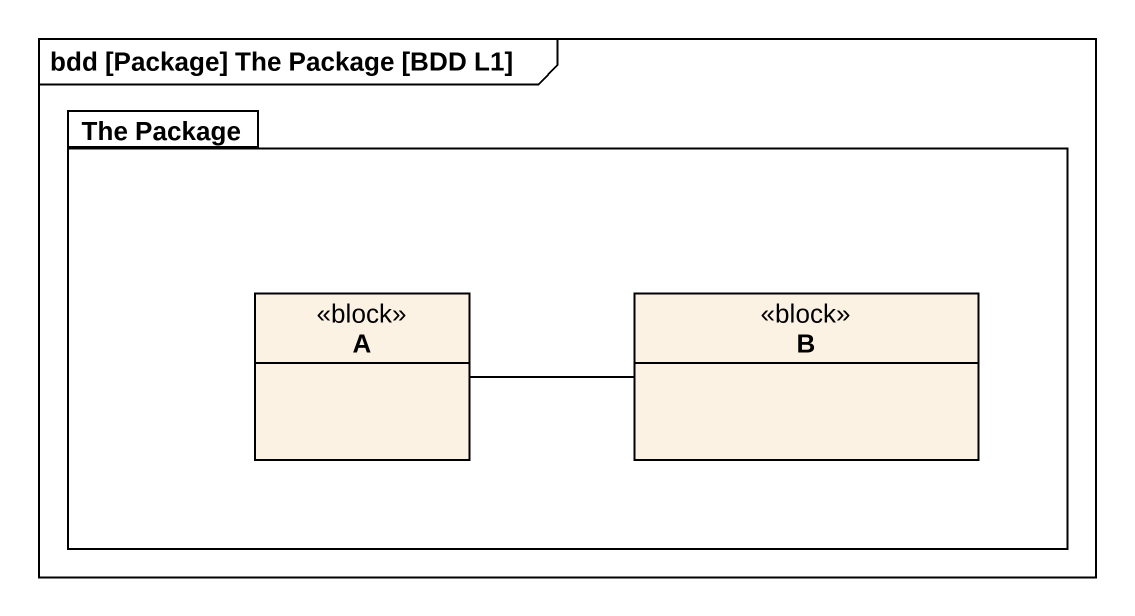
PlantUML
@startuml
mainframe bdd [Package] The Package [BDD L1]
hide circle
hide empty members
package "The Package" as The_Package {
  class A <<block>>
  class B <<block>>
}
A -right- B
@enduml
